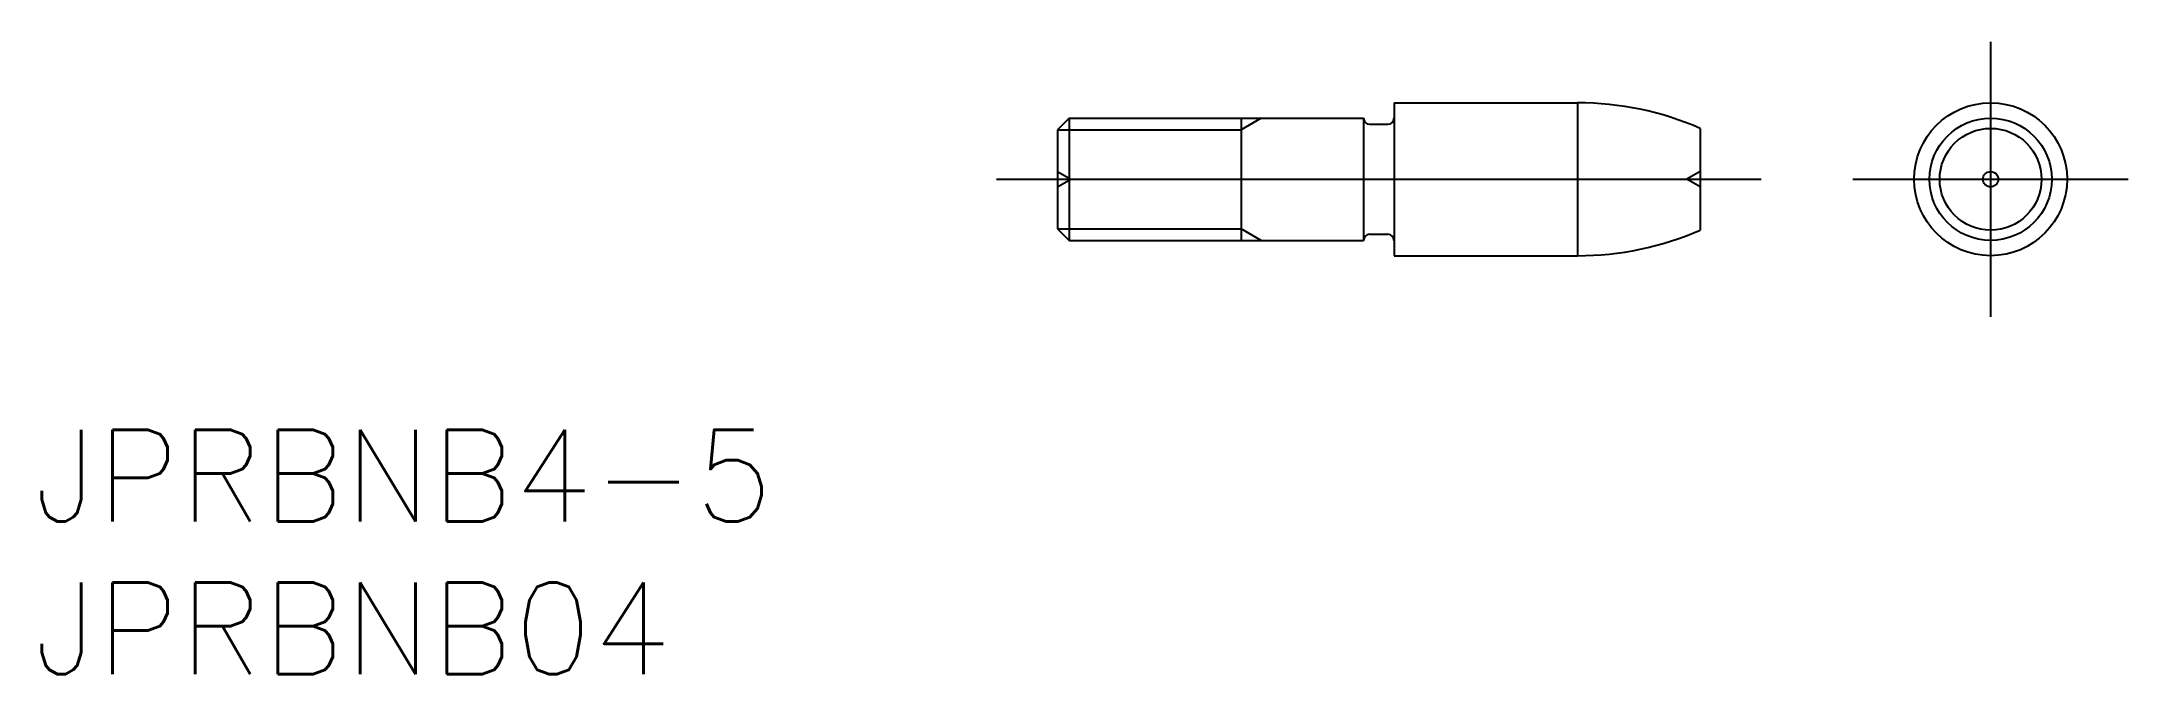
# Model space of a CAD drawing. Extents: x -33.2 to 35, y -16.2 to 4.5.
import ezdxf

# ---------------------------------------------------------------- set-up
doc = ezdxf.new("R2010")
doc.units = 0
doc.linetypes.add('CENTER', pattern=[50.8, 31.75, -6.35, 6.35, -6.35])
doc.linetypes.add('DASHED', pattern=[19.05, 12.7, -6.35])
doc.layers.get('0').update_dxf_attribs({"linetype": 'CONTINUOUS'})
doc.layers.add('CENTER', color=1, linetype='CENTER')
doc.styles.get("Standard").update_dxf_attribs({"font": 'txt.shx', "height": 3, "bigfont": 'bigfont.shx'})

msp = doc.modelspace()

# ---------------------------------------------------------------- linework, layer by layer
at = {"color": 7, "linetype": 'CONTINUOUS'}
for p, q in [((11, 2.5), (17, 2.5)), ((11, 2.5), (11, -2.5)), ((17, 2.5), (17, -2.5)), ((0.379, 2), (0, 1.621)), ((0, 1.621), (0, -1.621)), ((0.379, 2), (10, 2)), ((0.379, 2), (0.379, -2)), ((6, 2), (6, -2)), ((10, 2), (10, -2)), ((10.2, 1.8), (10.8, 1.8)), ((21, 1.665), (21, -1.665)), ((0, -1.621), (0.379, -2)), ((0.379, -2), (10, -2)), ((10.2, -1.8), (10.8, -1.8)), ((11, -2.5), (17, -2.5))]:
    msp.add_line(p, q, dxfattribs=at)
at = {"color": 3, "linetype": 'CONTINUOUS'}
for p, q in [((0, 1.621), (6, 1.621)), ((6.656, 2), (6, 1.621)), ((0, -1.621), (6, -1.621)), ((6.656, -2), (6, -1.621))]:
    msp.add_line(p, q, dxfattribs=at)
at = {"color": 3, "linetype": 'DASHED'}
for p, q in [((0, 0.25), (0.433, 0)), ((0, -0.25), (0.433, 0)), ((21, 0.25), (20.567, 0)), ((21, -0.25), (20.567, 0))]:
    msp.add_line(p, q, dxfattribs=at)
at = {"color": 7, "linetype": 'CONTINUOUS'}
for radius in [2.5, 1.665, 0.25]:
    msp.add_circle((30.5, 0), radius, dxfattribs=at)
at = {"color": 3, "linetype": 'DASHED'}
msp.add_circle((30.5, 0), 2, dxfattribs=at)
at = {"color": 7, "linetype": 'CONTINUOUS'}
for centre, radius, start, end in [((17, -7.5), 10, 66.42182, 90), ((10.2, 2), 0.2, 180, 270), ((10.8, 2), 0.2, 270, 0), ((10.2, -2), 0.2, 90, 180), ((10.8, -2), 0.2, 0, 90), ((17, 7.5), 10, 270, 293.57818)]:
    msp.add_arc(centre, radius, start, end, dxfattribs=at)
at = {"layer": 'CENTER', "color": 1, "linetype": 'CENTER'}
for p, q in [((30.5, 4.5), (30.5, -4.5)), ((-2, 0), (23, 0)), ((26, 0), (35, 0))]:
    msp.add_line(p, q, dxfattribs=at)

# ---------------------------------------------------------------- texts
at = {"color": 7, "linetype": 'CONTINUOUS'}
for s, p in [('JPRBNB4-5', (-33.467, -11.193)), ('JPRBNB04', (-33.467, -16.193))]:
    msp.add_text(s, height=3, dxfattribs=at).set_placement(p)

doc.saveas('drawing.dxf')
